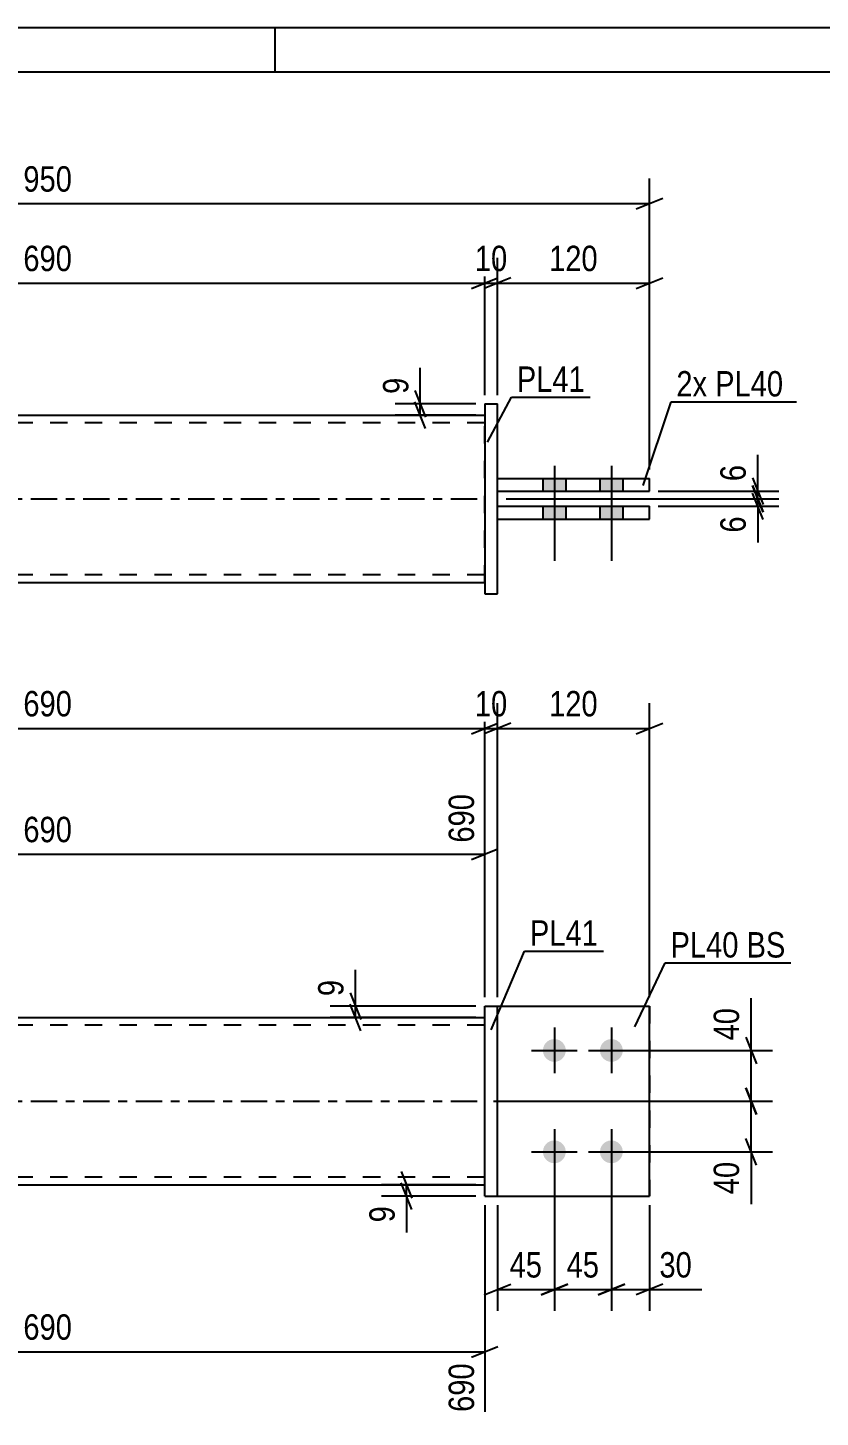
# Model space of a CAD drawing. Header units: millimetres. Extents: x 0 to 420, y 0 to 297.
# Drawn here: x 182.1 to 271.5, y 140.4 to 297 of the extents above; entities that cross this region are included whole.
import ezdxf

# ---------------------------------------------------------------- set-up
doc = ezdxf.new("R2010")
doc.units = ezdxf.units.MM
doc.linetypes.add('DXK_LINE_DOT2', pattern=[3.9198, 1.9599, -1.9599])
doc.linetypes.add('DXK_LINE_DOT3', pattern=[5.9187, 2.979, -0.9799, 0.9799, -0.9799])
doc.styles.add('Arial Narrow', font='ARIALN.TTF', dxfattribs={"height": 0.2})

# ---------------------------------------------------------------- blocks, each defined once
blk = doc.blocks.new('Unknown-585637137-1129')
at = {"color": 5, "linetype": 'Continuous'}
for p, q in [((420, 297), (0, 297)), ((210, 292), (210, 297)), ((415, 292), (5, 292))]:
    blk.add_line(p, q, dxfattribs=at)
blk = doc.blocks.new('Bolt-585637137-1836 - 1822')
at = {"linetype": 'Continuous'}
for points in [[(241.49, 183.01), (241.75, 182.98), (242.01, 182.9), (242.24, 182.77), (242.44, 182.59), (242.6, 182.37), (242.71, 182.12), (242.77, 181.86), (242.77, 181.59), (242.71, 181.33), (242.6, 181.08), (242.44, 180.87), (242.24, 180.69), (242.01, 180.55), (241.75, 180.47), (241.49, 180.44), (241.22, 180.47), (240.96, 180.55), (240.73, 180.69), (240.53, 180.87), (240.37, 181.08), (240.26, 181.33), (240.21, 181.59), (240.21, 181.86), (240.26, 182.12), (240.37, 182.37), (240.53, 182.59), (240.73, 182.77), (240.96, 182.9), (241.22, 182.98)], [(247.92, 183.01), (248.18, 182.98), (248.44, 182.9), (248.67, 182.77), (248.87, 182.59), (249.03, 182.37), (249.14, 182.12), (249.19, 181.86), (249.19, 181.59), (249.14, 181.33), (249.03, 181.08), (248.87, 180.87), (248.67, 180.69), (248.44, 180.55), (248.18, 180.47), (247.92, 180.44), (247.65, 180.47), (247.39, 180.55), (247.16, 180.69), (246.96, 180.87), (246.8, 181.08), (246.69, 181.33), (246.64, 181.59), (246.64, 181.86), (246.69, 182.12), (246.8, 182.37), (246.96, 182.59), (247.16, 182.77), (247.39, 182.9), (247.65, 182.98)], [(241.49, 171.58), (241.75, 171.56), (242.01, 171.47), (242.24, 171.34), (242.44, 171.16), (242.6, 170.94), (242.71, 170.7), (242.77, 170.43), (242.77, 170.16), (242.71, 169.9), (242.6, 169.66), (242.44, 169.44), (242.24, 169.26), (242.01, 169.12), (241.75, 169.04), (241.49, 169.01), (241.22, 169.04), (240.96, 169.12), (240.73, 169.26), (240.53, 169.44), (240.37, 169.66), (240.26, 169.9), (240.21, 170.16), (240.21, 170.43), (240.26, 170.7), (240.37, 170.94), (240.53, 171.16), (240.73, 171.34), (240.96, 171.47), (241.22, 171.56)], [(247.92, 171.58), (248.18, 171.56), (248.44, 171.47), (248.67, 171.34), (248.87, 171.16), (249.03, 170.94), (249.14, 170.7), (249.19, 170.43), (249.19, 170.16), (249.14, 169.9), (249.03, 169.66), (248.87, 169.44), (248.67, 169.26), (248.44, 169.12), (248.18, 169.04), (247.92, 169.01), (247.65, 169.04), (247.39, 169.12), (247.16, 169.26), (246.96, 169.44), (246.8, 169.66), (246.69, 169.9), (246.64, 170.16), (246.64, 170.43), (246.69, 170.7), (246.8, 170.94), (246.96, 171.16), (247.16, 171.34), (247.39, 171.47), (247.65, 171.56)]]:
    blk.add_hatch(color=1, dxfattribs=at).paths.add_polyline_path(points)
at = {"color": 1, "linetype": 'Continuous'}
for p, q in [((241.49, 184.3), (241.49, 179.16)), ((247.92, 184.3), (247.92, 179.16)), ((238.92, 181.73), (244.06, 181.73)), ((245.34, 181.73), (250.49, 181.73)), ((241.49, 172.87), (241.49, 167.73)), ((247.92, 172.87), (247.92, 167.73)), ((238.92, 170.3), (244.06, 170.3)), ((245.34, 170.3), (250.49, 170.3))]:
    blk.add_line(p, q, dxfattribs=at)
blk = doc.blocks.new('Part-585637137-1828 - 1822')
at = {"linetype": 'Continuous'}
blk.add_hatch(color=2, dxfattribs=at).paths.add_polyline_path([(159.73, 166.58), (158.93, 167.98), (160.53, 167.98)])
at = {"color": 2, "linetype": 'Continuous'}
for p, q in [((135.1, 185.44), (233.63, 185.44)), ((159.73, 166.58), (158.93, 167.98)), ((158.93, 167.98), (160.53, 167.98)), ((160.53, 167.98), (159.73, 166.58)), ((135.1, 166.58), (233.63, 166.58))]:
    blk.add_line(p, q, dxfattribs=at)
at = {"color": 7, "linetype": 'DXK_LINE_DOT2'}
for p, q in [((135.1, 166.58), (135.1, 185.44)), ((233.63, 166.58), (233.63, 185.44)), ((233.63, 184.58), (135.1, 184.58)), ((233.63, 167.44), (135.1, 167.44))]:
    blk.add_line(p, q, dxfattribs=at)
at = {"color": 7, "linetype": 'DXK_LINE_DOT3'}
blk.add_line((135.1, 176.01), (233.63, 176.01), dxfattribs=at)
at = {"color": 2, "linetype": 'Continuous'}
blk.add_circle((159.73, 167.48), 1, dxfattribs=at)
blk = doc.blocks.new('Part-585637137-1833 - 1822')
at = {"color": 2, "linetype": 'Continuous'}
for p, q in [((235.06, 186.73), (252.2, 186.73)), ((252.2, 186.73), (252.2, 186.73)), ((252.2, 165.3), (252.2, 186.73)), ((235.06, 165.3), (252.2, 165.3))]:
    blk.add_line(p, q, dxfattribs=at)
at = {"color": 7, "linetype": 'DXK_LINE_DOT2'}
for p, q in [((235.06, 186.73), (252.2, 186.73)), ((235.06, 165.3), (235.06, 186.73)), ((235.06, 165.3), (235.06, 165.3)), ((235.06, 165.3), (252.2, 165.3))]:
    blk.add_line(p, q, dxfattribs=at)
blk = doc.blocks.new('Part-585637137-1856 - 1822')
at = {"color": 2, "linetype": 'Continuous'}
for p, q in [((233.63, 186.73), (235.06, 186.73)), ((233.63, 165.3), (233.63, 186.73)), ((235.06, 165.3), (235.06, 186.73)), ((233.63, 165.3), (235.06, 165.3)), ((233.63, 165.3), (235.06, 165.3))]:
    blk.add_line(p, q, dxfattribs=at)
at = {"color": 7, "linetype": 'DXK_LINE_DOT2'}
for p, q in [((233.63, 186.73), (235.06, 186.73)), ((233.63, 165.3), (233.63, 165.3)), ((235.06, 165.3), (235.06, 165.3)), ((235.06, 165.3), (235.06, 165.3))]:
    blk.add_line(p, q, dxfattribs=at)
blk = doc.blocks.new('Part-585637137-1862 - 1822')
at = {"color": 7, "linetype": 'DXK_LINE_DOT2'}
for p, q in [((235.06, 186.73), (252.2, 186.73)), ((235.06, 165.3), (235.06, 186.73)), ((235.06, 186.73), (252.2, 186.73)), ((252.2, 186.73), (252.2, 186.73)), ((252.2, 186.73), (252.2, 165.3)), ((235.06, 165.3), (235.06, 165.3)), ((235.06, 165.3), (252.2, 165.3)), ((235.06, 165.3), (252.2, 165.3))]:
    blk.add_line(p, q, dxfattribs=at)
blk = doc.blocks.new('Part-585637137-2197 - 2166')
at = {"color": 2, "linetype": 'Continuous'}
for p, q in [((235.06, 246.2), (252.2, 246.2)), ((235.06, 244.77), (235.06, 246.2)), ((252.2, 244.77), (252.2, 246.2)), ((235.06, 244.77), (252.2, 244.77)), ((235.06, 244.77), (252.2, 244.77))]:
    blk.add_line(p, q, dxfattribs=at)
at = {"color": 7, "linetype": 'DXK_LINE_DOT2'}
for p, q in [((235.06, 246.2), (252.2, 246.2)), ((235.06, 244.77), (235.06, 244.77)), ((252.2, 244.77), (252.2, 244.77)), ((252.2, 244.77), (252.2, 244.77))]:
    blk.add_line(p, q, dxfattribs=at)
blk = doc.blocks.new('Part-585637137-2177 - 2166')
at = {"color": 2, "linetype": 'Continuous'}
for p, q in [((233.63, 254.61), (233.63, 233.18)), ((233.63, 254.61), (235.06, 254.61)), ((235.06, 233.18), (235.06, 254.61)), ((233.63, 233.18), (235.06, 233.18)), ((233.63, 233.18), (235.06, 233.18))]:
    blk.add_line(p, q, dxfattribs=at)
at = {"color": 7, "linetype": 'DXK_LINE_DOT2'}
for p, q in [((233.63, 254.6), (233.63, 254.61)), ((233.63, 254.6), (235.06, 254.6)), ((233.63, 233.18), (233.63, 233.18)), ((235.06, 233.18), (235.06, 233.18)), ((235.06, 233.18), (235.06, 233.18))]:
    blk.add_line(p, q, dxfattribs=at)
blk = doc.blocks.new('Part-585637137-2187 - 2166')
at = {"linetype": 'Continuous'}
blk.add_hatch(color=2, dxfattribs=at).paths.add_polyline_path([(159.73, 243.89), (158.93, 245.29), (160.53, 245.29)])
at = {"color": 2, "linetype": 'Continuous'}
for p, q in [((135.1, 253.32), (233.63, 253.32)), ((159.73, 243.89), (158.93, 245.29)), ((158.93, 245.29), (160.53, 245.29)), ((160.53, 245.29), (159.73, 243.89)), ((135.1, 234.46), (233.63, 234.46))]:
    blk.add_line(p, q, dxfattribs=at)
at = {"color": 7, "linetype": 'DXK_LINE_DOT2'}
for p, q in [((135.1, 253.32), (135.1, 234.46)), ((233.63, 252.46), (135.1, 252.46)), ((233.63, 234.46), (233.63, 253.32)), ((233.63, 235.32), (135.1, 235.32))]:
    blk.add_line(p, q, dxfattribs=at)
at = {"color": 7, "linetype": 'DXK_LINE_DOT3'}
blk.add_line((135.1, 243.89), (233.63, 243.89), dxfattribs=at)
at = {"color": 2, "linetype": 'Continuous'}
blk.add_circle((159.73, 244.79), 1, dxfattribs=at)
blk = doc.blocks.new('Part-585637137-2192 - 2166')
at = {"color": 2, "linetype": 'Continuous'}
for p, q in [((235.06, 243.06), (252.2, 243.06)), ((235.06, 241.63), (235.06, 243.06)), ((252.2, 241.63), (252.2, 243.06)), ((235.06, 241.63), (252.2, 241.63)), ((235.06, 241.63), (252.2, 241.63))]:
    blk.add_line(p, q, dxfattribs=at)
at = {"color": 7, "linetype": 'DXK_LINE_DOT2'}
for p, q in [((235.06, 243.06), (252.2, 243.06)), ((235.06, 241.63), (235.06, 241.63)), ((252.2, 241.63), (252.2, 241.63)), ((252.2, 241.63), (252.2, 241.63))]:
    blk.add_line(p, q, dxfattribs=at)
blk = doc.blocks.new('Bolt-585637137-2209 - 2166')
at = {"linetype": 'Continuous'}
for points in [[(242.77, 246.2), (240.2, 246.2), (240.2, 244.77), (242.77, 244.77)], [(242.77, 246.2), (240.2, 246.2), (240.2, 244.77), (242.77, 244.77)], [(249.2, 246.2), (246.63, 246.2), (246.63, 244.77), (249.2, 244.77)], [(249.2, 246.2), (246.63, 246.2), (246.63, 244.77), (249.2, 244.77)], [(242.77, 243.06), (240.2, 243.06), (240.2, 241.63), (242.77, 241.63)], [(242.77, 243.06), (240.2, 243.06), (240.2, 241.63), (242.77, 241.63)], [(249.2, 243.06), (246.63, 243.06), (246.63, 241.63), (249.2, 241.63)], [(249.2, 243.06), (246.63, 243.06), (246.63, 241.63), (249.2, 241.63)]]:
    blk.add_hatch(color=1, dxfattribs=at).paths.add_polyline_path(points)
at = {"color": 1, "linetype": 'Continuous'}
for p, q in [((241.49, 247.63), (241.49, 236.91)), ((241.49, 247.63), (241.49, 236.91)), ((247.92, 247.63), (247.92, 236.91)), ((247.92, 247.63), (247.92, 236.91)), ((240.2, 246.2), (240.2, 244.77)), ((240.2, 246.2), (240.2, 244.77)), ((242.77, 246.2), (242.77, 244.77)), ((242.77, 246.2), (242.77, 244.77)), ((246.63, 246.2), (246.63, 244.77)), ((246.63, 246.2), (246.63, 244.77)), ((249.2, 246.2), (249.2, 244.77)), ((249.2, 246.2), (249.2, 244.77)), ((240.2, 243.06), (240.2, 241.63)), ((240.2, 243.06), (240.2, 241.63)), ((242.77, 243.06), (242.77, 241.63)), ((242.77, 243.06), (242.77, 241.63)), ((246.63, 243.06), (246.63, 241.63)), ((246.63, 243.06), (246.63, 241.63)), ((249.2, 243.06), (249.2, 241.63)), ((249.2, 243.06), (249.2, 241.63))]:
    blk.add_line(p, q, dxfattribs=at)
blk = doc.blocks.new('StraightDimension-585637137-2478 - 1822')
at = {"color": 7, "linetype": 'Continuous'}
for p, q in [((233.63, 187.73), (233.63, 210.64)), ((135.1, 186.44), (135.1, 206.98)), ((136.6, 204.45), (133.6, 203.25)), ((135.1, 203.85), (233.63, 203.85)), ((232.13, 203.25), (235.13, 204.45))]:
    blk.add_line(p, q, dxfattribs=at)
at = {"color": 0, "linetype": 'Continuous'}
for points in [[(233.03, 211.24), (228.83, 211.24), (228.83, 204.55), (233.03, 204.55)], [(134.5, 207.58), (130.3, 207.58), (130.3, 204.55), (134.5, 204.55)]]:
    blk.add_wipeout(points, dxfattribs=at)
at = {"color": 0}
blk.add_wipeout([(187.71, 204.6), (187.71, 208.8), (181.02, 208.8), (181.02, 204.6)], dxfattribs=at)
at = {"color": 3, "linetype": 'Continuous', "style": 'Arial Narrow'}
for s, height, p in [('690', 2.863, (232.43, 205.15)), ('0', 2.86, (133.9, 205.15))]:
    blk.add_text(s, height=height, rotation=90.0002, dxfattribs=at).set_placement(p)
at = {"color": 3, "style": 'Arial Narrow'}
blk.add_text('690', height=2.863, dxfattribs=at).set_placement((181.62, 205.2))
blk = doc.blocks.new('StraightDimension-585637137-2057 - 1822')
at = {"color": 7, "linetype": 'Continuous'}
for p, q in [((218.46, 188.23), (219.66, 185.23)), ((232.63, 186.73), (216.21, 186.73)), ((219.66, 183.94), (218.46, 186.94)), ((219.06, 185.44), (219.06, 186.73)), ((232.63, 185.44), (216.21, 185.44))]:
    blk.add_line(p, q, dxfattribs=at)
at = {"color": 0}
blk.add_wipeout([(218.31, 190.28), (214.11, 190.28), (214.11, 187.25), (218.31, 187.25)], dxfattribs=at)
at = {"color": 7, "linetype": 'Continuous'}
blk.add_line((219.06, 186.73), (219.06, 190.81), dxfattribs=at)
blk.add_line((219.06, 186.73), (219.06, 190.81), dxfattribs=at)
at = {"color": 3, "style": 'Arial Narrow'}
blk.add_text('9', height=2.86, rotation=90.0002, dxfattribs=at).set_placement((217.71, 187.85))
blk = doc.blocks.new('StraightDimension-585637137-2028 - 1822')
at = {"color": 7, "linetype": 'Continuous'}
for p, q in [((263.06, 177.51), (264.26, 174.51)), ((234.63, 176.01), (266.06, 176.01)), ((263.66, 170.3), (263.66, 176.01)), ((264.26, 168.8), (263.06, 171.8)), ((248.92, 170.3), (266.06, 170.3))]:
    blk.add_line(p, q, dxfattribs=at)
at = {"color": 0}
blk.add_wipeout([(262.91, 169.77), (258.71, 169.77), (258.71, 164.92), (262.91, 164.92)], dxfattribs=at)
at = {"color": 7, "linetype": 'Continuous'}
blk.add_line((263.66, 170.3), (263.66, 164.39), dxfattribs=at)
blk.add_line((263.66, 170.3), (263.66, 164.39), dxfattribs=at)
at = {"color": 3, "style": 'Arial Narrow'}
blk.add_text('40', height=2.863, rotation=90.0002, dxfattribs=at).set_placement((262.31, 165.52))
blk = doc.blocks.new('StraightDimension-585637137-1974 - 1822')
at = {"color": 7, "linetype": 'Continuous'}
for p, q in [((224.23, 168.08), (225.43, 165.08)), ((232.63, 166.58), (221.98, 166.58)), ((225.43, 163.8), (224.23, 166.8)), ((224.83, 165.3), (224.83, 166.58)), ((232.63, 165.3), (221.98, 165.3))]:
    blk.add_line(p, q, dxfattribs=at)
at = {"color": 0}
blk.add_wipeout([(224.08, 164.77), (219.88, 164.77), (219.88, 161.75), (224.08, 161.75)], dxfattribs=at)
at = {"color": 7, "linetype": 'Continuous'}
blk.add_line((224.83, 165.3), (224.83, 161.22), dxfattribs=at)
blk.add_line((224.83, 165.3), (224.83, 161.22), dxfattribs=at)
at = {"color": 3, "style": 'Arial Narrow'}
blk.add_text('9', height=2.86, rotation=90.0002, dxfattribs=at).set_placement((223.48, 162.35))
blk = doc.blocks.new('StraightDimension-585637137-2006 - 1822')
at = {"color": 7, "linetype": 'Continuous'}
for p, q in [((241.49, 169.3), (241.49, 152.38)), ((235.06, 164.3), (235.06, 152.38)), ((233.56, 154.18), (236.56, 155.38)), ((242.99, 155.38), (239.99, 154.18)), ((235.06, 154.78), (241.49, 154.78))]:
    blk.add_line(p, q, dxfattribs=at)
at = {"color": 0}
blk.add_wipeout([(240.7, 155.53), (240.7, 159.73), (235.84, 159.73), (235.84, 155.53)], dxfattribs=at)
at = {"color": 3, "style": 'Arial Narrow'}
blk.add_text('45', height=2.863, dxfattribs=at).set_placement((236.44, 156.13))
blk = doc.blocks.new('StraightDimension-585637137-1983 - 1822')
at = {"color": 7, "linetype": 'Continuous'}
for p, q in [((247.92, 169.3), (247.92, 152.38)), ((252.2, 164.3), (252.2, 152.38)), ((246.42, 154.18), (249.42, 155.38)), ((253.7, 155.38), (250.7, 154.18)), ((247.92, 154.78), (252.2, 154.78))]:
    blk.add_line(p, q, dxfattribs=at)
at = {"color": 0}
blk.add_wipeout([(257.58, 155.53), (257.58, 159.73), (252.73, 159.73), (252.73, 155.53)], dxfattribs=at)
at = {"color": 7, "linetype": 'Continuous'}
blk.add_line((252.2, 154.78), (258.11, 154.78), dxfattribs=at)
blk.add_line((252.2, 154.78), (258.11, 154.78), dxfattribs=at)
at = {"color": 3, "style": 'Arial Narrow'}
blk.add_text('30', height=2.863, dxfattribs=at).set_placement((253.33, 156.13))
blk = doc.blocks.new('StraightDimension-585637137-1996 - 1822')
at = {"color": 7, "linetype": 'Continuous'}
for p, q in [((241.49, 169.3), (241.49, 152.38)), ((247.92, 169.3), (247.92, 152.38)), ((239.99, 154.18), (242.99, 155.38)), ((249.42, 155.38), (246.42, 154.18)), ((241.49, 154.78), (247.92, 154.78))]:
    blk.add_line(p, q, dxfattribs=at)
at = {"color": 0}
blk.add_wipeout([(247.13, 155.53), (247.13, 159.73), (242.27, 159.73), (242.27, 155.53)], dxfattribs=at)
at = {"color": 3, "style": 'Arial Narrow'}
blk.add_text('45', height=2.863, dxfattribs=at).set_placement((242.87, 156.13))
blk = doc.blocks.new('StraightDimension-585637137-2041 - 1822')
at = {"color": 7, "linetype": 'Continuous'}
for p, q in [((248.92, 181.73), (266.06, 181.73)), ((263.06, 183.23), (264.26, 180.23)), ((263.66, 176.01), (263.66, 181.73)), ((264.26, 174.51), (263.06, 177.51)), ((234.63, 176.01), (266.06, 176.01))]:
    blk.add_line(p, q, dxfattribs=at)
at = {"color": 0}
blk.add_wipeout([(262.91, 187.11), (258.71, 187.11), (258.71, 182.25), (262.91, 182.25)], dxfattribs=at)
at = {"color": 7, "linetype": 'Continuous'}
blk.add_line((263.66, 181.73), (263.66, 187.63), dxfattribs=at)
blk.add_line((263.66, 181.73), (263.66, 187.63), dxfattribs=at)
at = {"color": 3, "style": 'Arial Narrow'}
blk.add_text('40', height=2.863, rotation=90.0002, dxfattribs=at).set_placement((262.31, 182.85))
blk = doc.blocks.new('StraightDimension-585637137-2103 - 1822')
at = {"color": 7, "linetype": 'Continuous'}
for p, q in [((135.1, 187.73), (135.1, 220.88)), ((233.63, 187.73), (233.63, 220.88)), ((136.6, 218.63), (133.6, 217.43)), ((135.1, 218.03), (233.63, 218.03)), ((232.13, 217.43), (235.13, 218.63))]:
    blk.add_line(p, q, dxfattribs=at)
at = {"color": 0}
blk.add_wipeout([(187.71, 218.78), (187.71, 222.98), (181.02, 222.98), (181.02, 218.78)], dxfattribs=at)
at = {"color": 3, "style": 'Arial Narrow'}
blk.add_text('690', height=2.863, dxfattribs=at).set_placement((181.62, 219.38))
blk = doc.blocks.new('StraightDimension-585637137-2112 - 1822')
at = {"color": 7, "linetype": 'Continuous'}
for p, q in [((233.63, 187.73), (233.63, 220.88)), ((235.06, 187.73), (235.06, 220.88)), ((232.13, 217.43), (235.13, 218.63)), ((236.56, 218.63), (233.56, 217.43)), ((233.63, 218.03), (235.06, 218.03))]:
    blk.add_line(p, q, dxfattribs=at)
at = {"color": 0}
blk.add_wipeout([(236.77, 218.78), (236.77, 222.98), (231.92, 222.98), (231.92, 218.78)], dxfattribs=at)
at = {"color": 3, "style": 'Arial Narrow'}
blk.add_text('10', height=2.863, dxfattribs=at).set_placement((232.52, 219.38))
blk = doc.blocks.new('StraightDimension-585637137-2129 - 1822')
at = {"color": 7, "linetype": 'Continuous'}
for p, q in [((235.06, 187.73), (235.06, 220.88)), ((252.2, 187.73), (252.2, 220.88)), ((236.56, 218.63), (233.56, 217.43)), ((235.06, 218.03), (252.2, 218.03)), ((250.7, 217.43), (253.7, 218.63))]:
    blk.add_line(p, q, dxfattribs=at)
at = {"color": 0}
blk.add_wipeout([(246.97, 218.78), (246.97, 222.98), (240.29, 222.98), (240.29, 218.78)], dxfattribs=at)
at = {"color": 3, "style": 'Arial Narrow'}
blk.add_text('120', height=2.863, dxfattribs=at).set_placement((240.89, 219.38))
blk = doc.blocks.new('StraightDimension-585637137-2539 - 1822')
at = {"color": 7, "linetype": 'Continuous'}
for p, q in [((135.1, 164.3), (135.1, 144.64)), ((233.63, 164.3), (233.63, 140.98)), ((136.6, 148.37), (133.6, 147.17)), ((135.1, 147.77), (233.63, 147.77)), ((232.13, 147.17), (235.13, 148.37))]:
    blk.add_line(p, q, dxfattribs=at)
at = {"color": 0}
blk.add_wipeout([(187.71, 148.52), (187.71, 152.72), (181.02, 152.72), (181.02, 148.52)], dxfattribs=at)
at = {"color": 0, "linetype": 'Continuous'}
for points in [[(134.5, 147.07), (130.3, 147.07), (130.3, 144.04), (134.5, 144.04)], [(233.03, 147.07), (228.83, 147.07), (228.83, 140.38), (233.03, 140.38)]]:
    blk.add_wipeout(points, dxfattribs=at)
at = {"color": 3, "style": 'Arial Narrow'}
blk.add_text('690', height=2.863, dxfattribs=at).set_placement((181.62, 149.12))
at = {"color": 3, "linetype": 'Continuous', "style": 'Arial Narrow'}
for s, height, p in [('0', 2.86, (133.9, 144.64)), ('690', 2.863, (232.43, 140.98))]:
    blk.add_text(s, height=height, rotation=90.0002, dxfattribs=at).set_placement(p)
blk = doc.blocks.new('StraightDimension-585637137-2263 - 2166')
at = {"color": 7, "linetype": 'Continuous'}
for p, q in [((116.53, 247.18), (116.53, 280.03)), ((252.2, 247.2), (252.2, 280.03)), ((118.03, 277.78), (115.03, 276.58)), ((250.7, 276.58), (253.7, 277.78)), ((116.53, 277.18), (252.2, 277.18))]:
    blk.add_line(p, q, dxfattribs=at)
at = {"color": 0}
blk.add_wipeout([(187.71, 277.93), (187.71, 282.13), (181.02, 282.13), (181.02, 277.93)], dxfattribs=at)
at = {"color": 3, "style": 'Arial Narrow'}
blk.add_text('950', height=2.863, dxfattribs=at).set_placement((181.62, 278.53))
blk = doc.blocks.new('StraightDimension-585637137-2345 - 2166')
at = {"color": 7, "linetype": 'Continuous'}
for p, q in [((263.81, 245.41), (265.01, 242.41)), ((265.01, 241.56), (263.81, 244.56)), ((236.06, 243.91), (266.81, 243.91)), ((253.2, 243.06), (266.81, 243.06)), ((264.41, 243.06), (264.41, 243.91))]:
    blk.add_line(p, q, dxfattribs=at)
at = {"color": 0}
blk.add_wipeout([(263.66, 242.53), (259.46, 242.53), (259.46, 239.5), (263.66, 239.5)], dxfattribs=at)
at = {"color": 7, "linetype": 'Continuous'}
blk.add_line((264.41, 243.06), (264.41, 238.98), dxfattribs=at)
blk.add_line((264.41, 243.06), (264.41, 238.98), dxfattribs=at)
at = {"color": 3, "style": 'Arial Narrow'}
blk.add_text('6', height=2.86, rotation=90.0002, dxfattribs=at).set_placement((263.06, 240.1))
blk = doc.blocks.new('StraightDimension-585637137-2294 - 2166')
at = {"color": 7, "linetype": 'Continuous'}
for p, q in [((135.1, 255.61), (135.1, 271.07)), ((233.63, 255.6), (233.63, 271.07)), ((136.6, 268.82), (133.6, 267.62)), ((135.1, 268.22), (233.63, 268.22)), ((232.13, 267.62), (235.13, 268.82))]:
    blk.add_line(p, q, dxfattribs=at)
at = {"color": 0}
blk.add_wipeout([(187.71, 268.97), (187.71, 273.17), (181.02, 273.17), (181.02, 268.97)], dxfattribs=at)
at = {"color": 3, "style": 'Arial Narrow'}
blk.add_text('690', height=2.863, dxfattribs=at).set_placement((181.62, 269.57))
blk = doc.blocks.new('StraightDimension-585637137-2304 - 2166')
at = {"color": 7, "linetype": 'Continuous'}
for p, q in [((233.63, 255.6), (233.63, 271.07)), ((235.06, 255.6), (235.06, 271.07)), ((232.13, 267.62), (235.13, 268.82)), ((236.56, 268.82), (233.56, 267.62)), ((233.63, 268.22), (235.06, 268.22))]:
    blk.add_line(p, q, dxfattribs=at)
at = {"color": 0}
blk.add_wipeout([(236.77, 268.97), (236.77, 273.17), (231.92, 273.17), (231.92, 268.97)], dxfattribs=at)
at = {"color": 3, "style": 'Arial Narrow'}
blk.add_text('10', height=2.863, dxfattribs=at).set_placement((232.52, 269.57))
blk = doc.blocks.new('StraightDimension-585637137-2314 - 2166')
at = {"color": 7, "linetype": 'Continuous'}
for p, q in [((235.06, 255.6), (235.06, 271.07)), ((252.2, 247.2), (252.2, 271.07)), ((236.56, 268.82), (233.56, 267.62)), ((235.06, 268.22), (252.2, 268.22)), ((250.7, 267.62), (253.7, 268.82))]:
    blk.add_line(p, q, dxfattribs=at)
at = {"color": 0}
blk.add_wipeout([(246.97, 268.97), (246.97, 273.17), (240.29, 273.17), (240.29, 268.97)], dxfattribs=at)
at = {"color": 3, "style": 'Arial Narrow'}
blk.add_text('120', height=2.863, dxfattribs=at).set_placement((240.89, 269.57))
blk = doc.blocks.new('StraightDimension-585637137-2325 - 2166')
at = {"color": 7, "linetype": 'Continuous'}
for p, q in [((225.77, 256.1), (226.97, 253.1)), ((232.63, 254.6), (223.52, 254.6)), ((226.97, 251.82), (225.77, 254.82)), ((226.37, 253.32), (226.37, 254.6)), ((232.63, 253.32), (223.52, 253.32))]:
    blk.add_line(p, q, dxfattribs=at)
at = {"color": 0}
blk.add_wipeout([(225.62, 258.16), (221.42, 258.16), (221.42, 255.13), (225.62, 255.13)], dxfattribs=at)
at = {"color": 7, "linetype": 'Continuous'}
blk.add_line((226.37, 254.6), (226.37, 258.68), dxfattribs=at)
blk.add_line((226.37, 254.6), (226.37, 258.68), dxfattribs=at)
at = {"color": 3, "style": 'Arial Narrow'}
blk.add_text('9', height=2.86, rotation=90.0002, dxfattribs=at).set_placement((225.02, 255.73))
blk = doc.blocks.new('StraightDimension-585637137-2336 - 2166')
at = {"color": 7, "linetype": 'Continuous'}
for p, q in [((263.81, 246.27), (265.01, 243.27)), ((253.2, 244.77), (266.81, 244.77)), ((265.01, 242.41), (263.81, 245.41)), ((264.41, 243.91), (264.41, 244.77)), ((236.06, 243.91), (266.81, 243.91))]:
    blk.add_line(p, q, dxfattribs=at)
at = {"color": 0}
blk.add_wipeout([(263.66, 248.32), (259.46, 248.32), (259.46, 245.3), (263.66, 245.3)], dxfattribs=at)
at = {"color": 7, "linetype": 'Continuous'}
blk.add_line((264.41, 244.77), (264.41, 248.85), dxfattribs=at)
blk.add_line((264.41, 244.77), (264.41, 248.85), dxfattribs=at)
at = {"color": 3, "style": 'Arial Narrow'}
blk.add_text('6', height=2.86, rotation=90.0002, dxfattribs=at).set_placement((263.06, 245.9))
blk = doc.blocks.new('Mark-585637137-1852 - 1822')
at = {"color": 0}
blk.add_wipeout([(246.41, 193.53), (246.41, 196.53), (238.73, 196.53), (238.73, 193.53)], dxfattribs=at)
blk.add_wipeout([(246.41, 193.53), (246.41, 196.53), (238.73, 196.53), (238.73, 193.53)], dxfattribs=at)
at = {"color": 30, "linetype": 'Continuous'}
for p, q in [((234.36, 184.04), (238.13, 192.93)), ((238.13, 192.93), (247.01, 192.93))]:
    blk.add_line(p, q, dxfattribs=at)
at = {"color": 3, "style": 'Arial Narrow'}
blk.add_text('PL41', height=2.863, dxfattribs=at).set_placement((238.73, 193.53))
blk = doc.blocks.new('MarkSet-585637137-2151 - 1822')
at = {"color": 0}
for points in [[(262.25, 192.2), (262.25, 195.2), (254.58, 195.2), (254.58, 192.2)], [(267.54, 192.2), (267.54, 195.2), (263.15, 195.2), (263.15, 192.2)]]:
    blk.add_wipeout(points, dxfattribs=at)
for points in [[(262.25, 192.2), (262.25, 195.2), (254.58, 195.2), (254.58, 192.2)], [(267.54, 192.2), (267.54, 195.2), (263.15, 195.2), (263.15, 192.2)]]:
    blk.add_wipeout(points, dxfattribs=at)
at = {"color": 30, "linetype": 'Continuous'}
for p, q in [((250.57, 184.37), (253.98, 191.6)), ((253.98, 191.6), (268.14, 191.6))]:
    blk.add_line(p, q, dxfattribs=at)
at = {"color": 3, "style": 'Arial Narrow'}
for s, p in [('PL40', (254.58, 192.2)), ('BS', (263.15, 192.2))]:
    blk.add_text(s, height=2.863, dxfattribs=at).set_placement(p)
blk = doc.blocks.new('Mark-585637137-2173 - 2166')
at = {"color": 0}
blk.add_wipeout([(244.92, 255.96), (244.92, 258.96), (237.25, 258.96), (237.25, 255.96)], dxfattribs=at)
blk.add_wipeout([(244.92, 255.96), (244.92, 258.96), (237.25, 258.96), (237.25, 255.96)], dxfattribs=at)
at = {"color": 30, "linetype": 'Continuous'}
for p, q in [((233.96, 250.28), (236.65, 255.36)), ((236.65, 255.36), (245.52, 255.36))]:
    blk.add_line(p, q, dxfattribs=at)
at = {"color": 3, "style": 'Arial Narrow'}
blk.add_text('PL41', height=2.863, dxfattribs=at).set_placement((237.25, 255.96))
blk = doc.blocks.new('MarkSet-585637137-2387 - 2166')
at = {"color": 0}
for points in [[(258.71, 255.44), (258.71, 258.44), (255.24, 258.44), (255.24, 255.44)], [(267.29, 255.44), (267.29, 258.44), (259.61, 258.44), (259.61, 255.44)]]:
    blk.add_wipeout(points, dxfattribs=at)
for points in [[(258.71, 255.44), (258.71, 258.44), (255.24, 258.44), (255.24, 255.44)], [(267.29, 255.44), (267.29, 258.44), (259.61, 258.44), (259.61, 255.44)]]:
    blk.add_wipeout(points, dxfattribs=at)
at = {"color": 30, "linetype": 'Continuous'}
for p, q in [((251.51, 245.42), (254.64, 254.84)), ((254.64, 254.84), (268.79, 254.84))]:
    blk.add_line(p, q, dxfattribs=at)
at = {"color": 3, "style": 'Arial Narrow'}
for s, p in [('2x', (255.24, 255.44)), ('PL40', (259.61, 255.44))]:
    blk.add_text(s, height=2.863, dxfattribs=at).set_placement(p)

msp = doc.modelspace()

# ---------------------------------------------------------------- block references
for name in ['Unknown-585637137-1129', 'Part-585637137-2177 - 2166', 'Part-585637137-2187 - 2166', 'Bolt-585637137-2209 - 2166', 'Part-585637137-2197 - 2166', 'Part-585637137-2192 - 2166', 'Part-585637137-1856 - 1822', 'Part-585637137-1833 - 1822', 'Part-585637137-1862 - 1822', 'Part-585637137-1828 - 1822', 'Bolt-585637137-1836 - 1822']:
    msp.add_blockref(name, (0, 0))

# ---------------------------------------------------------------- next in the draw order: block references
for name in ['StraightDimension-585637137-2263 - 2166', 'StraightDimension-585637137-2345 - 2166', 'StraightDimension-585637137-2478 - 1822', 'StraightDimension-585637137-2028 - 1822', 'StraightDimension-585637137-1974 - 1822']:
    msp.add_blockref(name, (0, 0))

# ---------------------------------------------------------------- next in the draw order: block references
for name in ['StraightDimension-585637137-2294 - 2166', 'StraightDimension-585637137-2057 - 1822', 'StraightDimension-585637137-2041 - 1822', 'StraightDimension-585637137-2006 - 1822', 'StraightDimension-585637137-1983 - 1822']:
    msp.add_blockref(name, (0, 0))

# ---------------------------------------------------------------- next in the draw order: block references
for name in ['StraightDimension-585637137-2304 - 2166', 'StraightDimension-585637137-2103 - 1822', 'StraightDimension-585637137-1996 - 1822', 'StraightDimension-585637137-2539 - 1822']:
    msp.add_blockref(name, (0, 0))

# ---------------------------------------------------------------- next in the draw order: block references
for name in ['StraightDimension-585637137-2314 - 2166', 'StraightDimension-585637137-2325 - 2166', 'StraightDimension-585637137-2112 - 1822']:
    msp.add_blockref(name, (0, 0))

# ---------------------------------------------------------------- next in the draw order: block references
for name in ['Mark-585637137-2173 - 2166', 'StraightDimension-585637137-2336 - 2166', 'StraightDimension-585637137-2129 - 1822']:
    msp.add_blockref(name, (0, 0))

# ---------------------------------------------------------------- next in the draw order: block references
for name in ['MarkSet-585637137-2387 - 2166', 'Mark-585637137-1852 - 1822', 'MarkSet-585637137-2151 - 1822']:
    msp.add_blockref(name, (0, 0))

doc.saveas('drawing.dxf')
